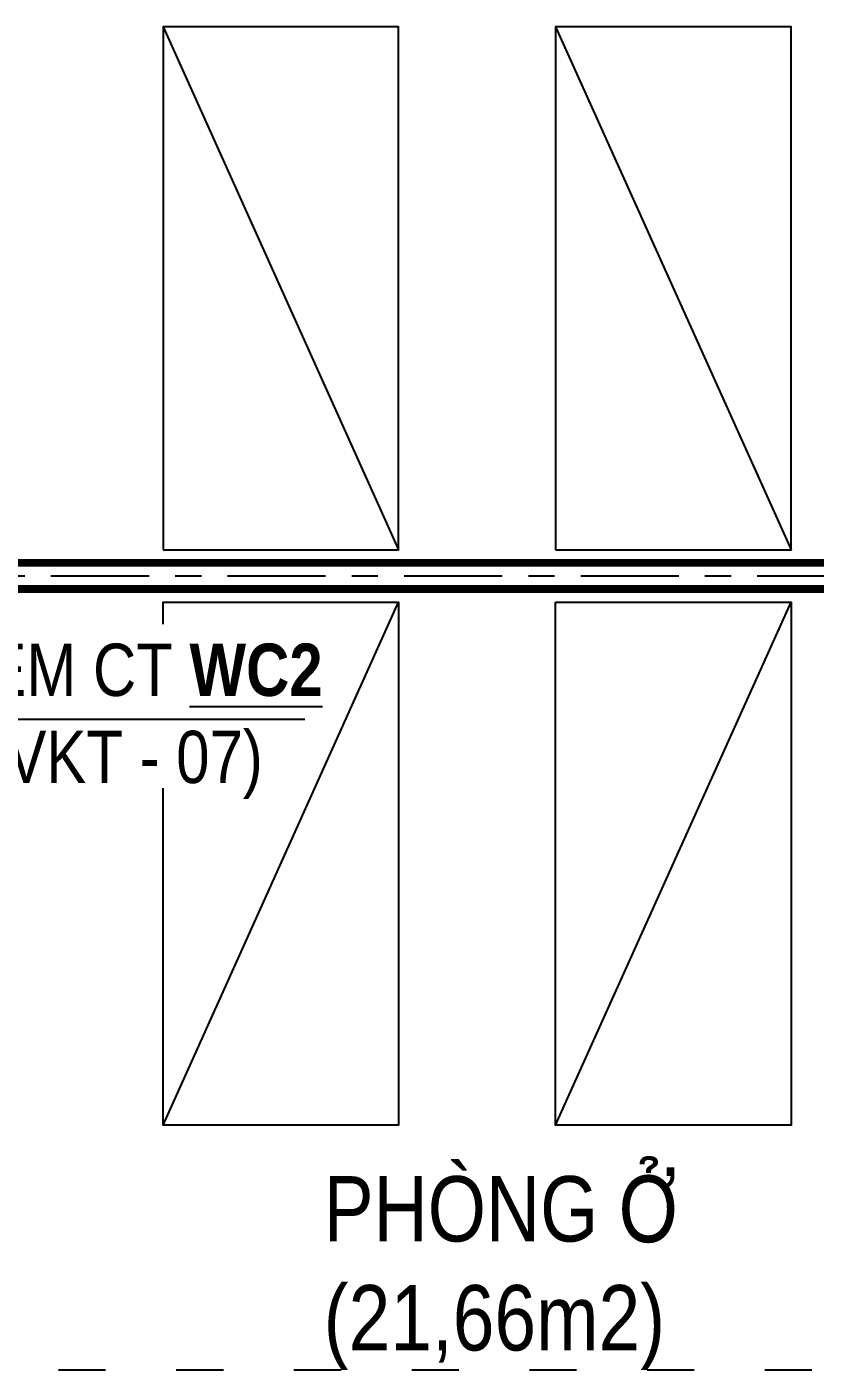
# Model space of a CAD drawing. Header units: millimetres. Extents: x 120 to 288, y 58 to 216.
# Drawn here: x 129 to 132.01, y 130.38 to 135.52 of the extents above; entities that cross this region are included whole.
import ezdxf

# ---------------------------------------------------------------- set-up
doc = ezdxf.new("R2010")
doc.units = ezdxf.units.MM
doc.header["$LTSCALE"] = 0.3
doc.header["$MEASUREMENT"] = 0
doc.linetypes.add('ACAD_ISO03W100', pattern=[30, 12, -18])
doc.linetypes.add('CENTER', pattern=[2, 1.25, -0.25, 0.25, -0.25])
for name, color, linetype in [('HACTH', 8, 'CONTINUOUS'), ('HATCH', 8, 'CONTINUOUS'), ('LAYER 1', 1, 'CONTINUOUS'), ('LAYER1', 1, 'CONTINUOUS'), ('LAYER7', 7, 'CONTINUOUS'), ('THIETBI', 25, 'CONTINUOUS')]:
    doc.layers.add(name, color=color, linetype=linetype)
doc.styles.add('HELVE-KT', font='vhelvcn.TTF')

msp = doc.modelspace()

# ---------------------------------------------------------------- linework, layer by layer
at = {"layer": 'HACTH', "lineweight": -2, "ltscale": 0.08}
msp.add_lwpolyline([(127.6933719425375, 132.8702588083287), (130.0572170471127, 132.8702588083287)], dxfattribs=at)
at = {"layer": 'HATCH', "linetype": 'CENTER'}
msp.add_lwpolyline([(123.687168974452, 133.417765760167), (136.29486407921, 133.417765760167)], dxfattribs=at)
at = {"layer": 'LAYER 1', "linetype": 'ACAD_ISO03W100', "ltscale": 0.05}
msp.add_lwpolyline([(126.4161146540363, 130.382050630242), (135.9161146540508, 130.382050630242)], dxfattribs=at)
at = {"layer": 'LAYER7', "ltscale": 5, "const_width": 0.03}
for points in [[(126.9161146539926, 133.4677657602135), (133.6161146540625, 133.4677657602135)], [(126.9161146539926, 133.3677657601786), (133.6161146540625, 133.3677657601786)]]:
    msp.add_lwpolyline(points, dxfattribs=at)
at = {"layer": 'THIETBI', "ltscale": 5}
for p, q in [((129.5161146540858, 135.5177657602019), (130.416114654109, 133.5177657602019)), ((131.0161146540858, 135.5177657602019), (131.916114654109, 133.5177657602019)), ((129.5161146540858, 131.3177657602484), (130.416114654109, 133.3177657602484)), ((131.0161146540858, 131.3177657602484), (131.916114654109, 133.3177657602484))]:
    msp.add_line(p, q, dxfattribs=at)
for points in [[(129.5161146540858, 133.5177657602019), (130.416114654109, 133.5177657602019), (130.416114654109, 135.5177657602019), (129.5161146540858, 135.5177657602019)], [(131.0161146540858, 133.5177657602019), (131.916114654109, 133.5177657602019), (131.916114654109, 135.5177657602019), (131.0161146540858, 135.5177657602019)], [(131.0161146540858, 133.3177657602484), (131.916114654109, 133.3177657602484), (131.916114654109, 131.3177657602484), (131.0161146540858, 131.3177657602484)]]:
    msp.add_lwpolyline(points, close=True, dxfattribs=at)
msp.add_lwpolyline([(129.5161146540858, 133.2328265801554), (129.5161146540858, 133.3177657602484), (130.416114654109, 133.3177657602484), (130.416114654109, 131.3177657602484), (129.5161146540858, 131.3177657602484), (129.5161146540858, 132.6061753428695)], dxfattribs=at)

# ---------------------------------------------------------------- texts
at = {"layer": 'LAYER 1', "linetype": 'Continuous', "ltscale": 0.05, "insert": (128.6876334654229, 132.5652511853136), "char_height": 0.2, "width": 7.744375480095234, "attachment_point": 7, "style": 'HELVE-KT'}
msp.add_mtext('XEM CT {\\fVNI-Helve-Condense|b1|i0|c0|p2;\\LWC2}\\P(BVKT - 07)', dxfattribs=at)
at = {"layer": 'LAYER1', "linetype": 'Continuous', "ltscale": 0.05, "insert": (130.1296215520641, 131.1222647992674), "char_height": 0.25, "width": 17.4622, "attachment_point": 1, "style": 'HELVE-KT'}
msp.add_mtext('PHOØNG ÔÛ \\P(21,66m2)', dxfattribs=at)

doc.saveas('drawing.dxf')
